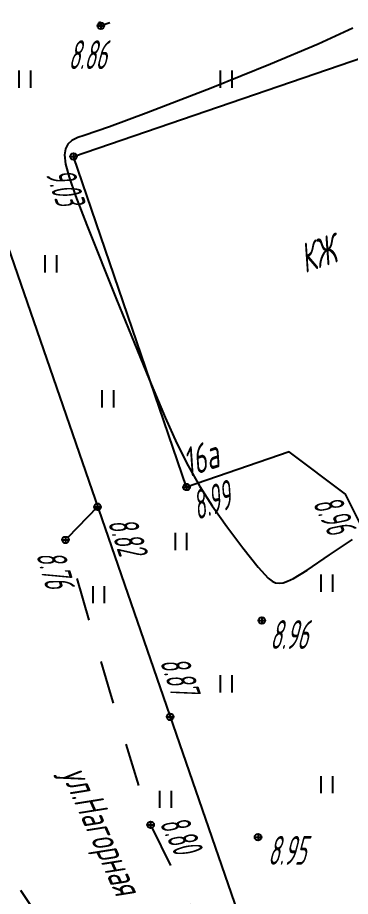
# Model space of a CAD drawing. Extents: x 1233805 to 1234355, y 654698 to 655114.
# Drawn here: x 1234153.48 to 1234165.05, y 654954.19 to 654984.71 of the extents above; entities that cross this region are included whole.
import ezdxf

# ---------------------------------------------------------------- set-up
doc = ezdxf.new("R2010")
doc.units = 0
doc.linetypes.add('ИИDash_05_15', pattern=[2, 0.5, -1.5])
doc.linetypes.add('ИИDash_15_15', pattern=[3, 1.5, -1.5])
for name, color, linetype, lineweight in [('ИИ_ГОРИЗОНТАЛИ_ОСН', 32, 'Continuous', 25), ('ИИ_ДОРОГИ_АД', 7, 'Continuous', 25), ('ИИ_ОГРАДЫ', 7, 'Continuous', 25), ('ИИ_ОТМЕТКИ', 7, 'Continuous', 25), ('ИИ_СТРОЕНИЕ', 7, 'Continuous', 25), ('ИИ_УГОДЬЯ', 7, 'Continuous', 25)]:
    doc.layers.add(name, color=color, linetype=linetype, lineweight=lineweight)
doc.styles.add('VNIPISIMPLEXCUR', font='simplex.shx', dxfattribs={"width": 0.8, "oblique": 15})
doc.styles.add('ГОСТ 2.304 КУРСИВ', font='cs_gost2304.shx', dxfattribs={"oblique": 15})
doc.linetypes.add('ИИ054741_6', pattern='A,2,-0.5,[35,3dservice.shx,S=1,R=0,X=0,Y=0],-0.5,2', length=5)

# ---------------------------------------------------------------- blocks, each defined once
blk = doc.blocks.new('ИИ05401')
at = {"color": 0, "linetype": 'Continuous', "lineweight": 25}
for points in [[(-0.4, 1.2), (-0.4, 0)], [(0.4, 1.2), (0.4, 0)]]:
    blk.add_lwpolyline(points, dxfattribs=at)
blk = doc.blocks.new('PICKET')
at = {"color": 0, "linetype": 'Continuous', "lineweight": 25}
for p, q in [((-0.23, 0), (0.23, 0)), ((0, 0.23), (0, -0.23))]:
    blk.add_line(p, q, dxfattribs=at)
blk.add_circle((0, 0), 0.23, dxfattribs=at)
at = {"color": 0, "linetype": 'Continuous', "style": 'VNIPISIMPLEXCUR', "oblique": 15, "width": 0.8}
blk.add_attdef('OTMETKA', (1.25, 0.3), '', height=2, dxfattribs=at)
at = {"color": 8, "linetype": 'Continuous', "style": 'VNIPISIMPLEXCUR', "oblique": 15, "width": 0.8, "flags": 1}
blk.add_attdef('NOMER', (1.25, -2.7), '', height=2, dxfattribs=at)

msp = doc.modelspace()

# ---------------------------------------------------------------- linework, layer by layer
at = {"layer": 'ИИ_ГОРИЗОНТАЛИ_ОСН', "elevation": 9, "flags": 128}
msp.add_lwpolyline([(1234165.129, 654984.351), (1234163.922, 654983.792), (1234162.273, 654983.092), (1234160.208, 654982.262), (1234157.947, 654981.392), (1234156.673, 654980.921), (1234155.791, 654980.618), (1234155.576, 654980.545), (1234155.364, 654980.443), (1234155.223, 654980.317), (1234155.137, 654980.154), (1234155.106, 654979.949), (1234155.141, 654979.628), (1234155.264, 654979.176), (1234155.492, 654978.523), (1234155.883, 654977.505), (1234156.913, 654974.923), (1234158.056, 654972.122), (1234158.602, 654970.823), (1234159.013, 654969.915), (1234159.403, 654969.142), (1234159.814, 654968.426), (1234160.244, 654967.755), (1234160.746, 654967.035), (1234161.301, 654966.294), (1234161.836, 654965.63), (1234162.191, 654965.245), (1234162.323, 654965.144), (1234162.445, 654965.085), (1234162.57, 654965.064), (1234162.707, 654965.08), (1234162.864, 654965.134), (1234163.062, 654965.232), (1234163.544, 654965.526), (1234164.318, 654966.048), (1234165.116, 654966.584)], dxfattribs=at)
at = {"layer": 'ИИ_ДОРОГИ_АД', "linetype": 'ИИDash_15_15', "flags": 128}
for points in [[(1234149.635, 654921.668), (1234149.754, 654921.13), (1234150.146, 654920.593), (1234150.836, 654920.465), (1234152.087, 654920.881), (1234162.484, 654929.793), (1234163.045, 654929.995), (1234164.574, 654930.213), (1234165.078, 654930.55), (1234165.161, 654931.222), (1234163.581, 654935.835), (1234162.355, 654938.848), (1234158.875, 654947.212), (1234157.496, 654949.672), (1234154.325, 654953.284), (1234152.827, 654955.53), (1234151.49, 654958.433), (1234150.956, 654960.16), (1234150.603, 654963.557), (1234151, 654969.058), (1234150.845, 654972.94), (1234149.764, 654976.479), (1234148.018, 654981.63), (1234143.529, 654990.763), (1234140.432, 654996.939), (1234138.794, 655001.505), (1234135.373, 655010.163), (1234132.771, 655016.611), (1234131.197, 655022.879), (1234130.954, 655026.242), (1234128.805, 655037.406), (1234128.25, 655044.519), (1234127.548, 655055.305), (1234126.662, 655059.355), (1234126.839, 655067.454), (1234126.984, 655069.624), (1234127.974, 655071.322), (1234129.601, 655072.489), (1234132.183, 655074.257), (1234133.846, 655076.485), (1234134.667, 655078.409), (1234137.588, 655077.858), (1234137.66, 655077.059), (1234137.66, 655075.087), (1234136.817, 655071.851), (1234134.933, 655071.962), (1234132.803, 655071.112), (1234130.675, 655069.539), (1234130.01, 655067.921), (1234129.564, 655065.209), (1234129.497, 655062.129), (1234130.429, 655055.517), (1234131.007, 655052.119), (1234131.295, 655049.748), (1234131.203, 655046.987), (1234131.045, 655041.89), (1234131.686, 655035.66), (1234132.101, 655033.679), (1234133.917, 655031.528), (1234135.844, 655030.833), (1234137.144, 655030.855), (1234138.699, 655031.051), (1234139.057, 655028.25), (1234137.018, 655027.399), (1234135.269, 655026.054), (1234134.571, 655024.637), (1234134.481, 655023.27), (1234134.502, 655020.729), (1234136.715, 655013.043), (1234141.134, 655003.131), (1234145.015, 654994.038), (1234147.997, 654987.279), (1234150.196, 654982.328), (1234151.227, 654982.278)], [(1234156.254, 654967.725), (1234155.144, 654966.569), (1234156.714, 654961.166), (1234158.101, 654956.676), (1234160.669, 654951.404), (1234162.641, 654944.833), (1234164.831, 654939.43), (1234165.923, 654936.885), (1234167.077, 654934.98), (1234168.347, 654934.317), (1234169.097, 654934.302), (1234169.717, 654934.807), (1234170.352, 654935.702), (1234170.516, 654937.81), (1234169.633, 654942.055)]]:
    msp.add_lwpolyline(points, dxfattribs=at)
at = {"layer": 'ИИ_ОГРАДЫ', "linetype": 'ИИ054741_6'}
msp.add_lwpolyline([(1234163.765, 655007.785), (1234162.759, 655010.91), (1234143.221, 655005.455), (1234165.738, 654940.271), (1234169.342, 654941.729)], dxfattribs=at)
at = {"layer": 'ИИ_СТРОЕНИЕ'}
msp.add_lwpolyline([(1234155.422, 654979.885), (1234168.448, 654984.346), (1234172.378, 654972.87), (1234168.798, 654971.644), (1234168.125, 654969.263), (1234168.376, 654967.511), (1234167.69, 654967.25), (1234166.302, 654966.723), (1234165.706, 654966.496), (1234164.871, 654968.164), (1234162.917, 654969.63), (1234159.352, 654968.409)], close=True, dxfattribs=at)
at = {"layer": 'ИИ_УГОДЬЯ', "linetype": 'ИИDash_05_15', "flags": 128}
msp.add_lwpolyline([(1234154.446, 654990.259), (1234159.959, 654992.242), (1234162.278, 654986.461), (1234156.371, 654984.424)], close=True, dxfattribs=at)

# ---------------------------------------------------------------- block references
at = {"layer": 'ИИ_ОТМЕТКИ'}
ref = msp.add_blockref('PICKET', (1234156.371, 654984.424, 8.86), dxfattribs=dict(at, xscale=0.5, yscale=0.5, zscale=0.5))
ref.add_attrib('OTMETKA', '8.86', (1234155.232, 654982.924, 8.86), dxfattribs={"layer": '0', "color": 0, "linetype": 'Continuous', "height": 1, "style": 'ГОСТ 2.304 КУРСИВ', "oblique": 15, "width": 0.65})
ref = msp.add_blockref('PICKET', (1234155.422, 654979.885, 9.025), dxfattribs=dict(at, xscale=0.5, yscale=0.5, zscale=0.5))
ref.add_attrib('OTMETKA', '9.03', (1234154.443, 654979.304, 9.025), dxfattribs={"layer": '0', "color": 0, "linetype": 'Continuous', "height": 1, "rotation": 288.9033, "style": 'ГОСТ 2.304 КУРСИВ', "oblique": 15, "width": 0.65})
ref = msp.add_blockref('PICKET', (1234159.352, 654968.409, 8.991), dxfattribs=dict(at, xscale=0.5, yscale=0.5, zscale=0.5))
ref.add_attrib('OTMETKA', '8.99', (1234159.717, 654967.253, 8.991), dxfattribs={"layer": '0', "color": 0, "linetype": 'Continuous', "height": 1, "rotation": 18.9033, "style": 'ГОСТ 2.304 КУРСИВ', "oblique": 15, "width": 0.65})
ref = msp.add_blockref('PICKET', (1234165.706, 654966.496, 8.959), dxfattribs=dict(at, xscale=0.5, yscale=0.5, zscale=0.5))
ref.add_attrib('OTMETKA', '8.96', (1234163.717, 654967.843, 8.959), dxfattribs={"layer": '0', "color": 0, "linetype": 'Continuous', "height": 1, "rotation": 296.568, "style": 'ГОСТ 2.304 КУРСИВ', "oblique": 15, "width": 0.65})
ref = msp.add_blockref('PICKET', (1234156.254, 654967.725, 8.822), dxfattribs=dict(at, xscale=0.5, yscale=0.5, zscale=0.5))
ref.add_attrib('OTMETKA', '8.82', (1234156.6, 654967.183, 8.822), dxfattribs={"layer": '0', "color": 0, "linetype": 'Continuous', "height": 1, "rotation": 289.0567, "style": 'ГОСТ 2.304 КУРСИВ', "oblique": 15, "width": 0.65})
ref = msp.add_blockref('PICKET', (1234155.144, 654966.569, 8.762), dxfattribs=dict(at, xscale=0.5, yscale=0.5, zscale=0.5))
ref.add_attrib('OTMETKA', '8.76', (1234154.111, 654966.064, 8.762), dxfattribs={"layer": '0', "color": 0, "linetype": 'Continuous', "height": 1, "rotation": 286.2029, "style": 'ГОСТ 2.304 КУРСИВ', "oblique": 15, "width": 0.65})
ref = msp.add_blockref('PICKET', (1234161.968, 654963.77, 8.962), dxfattribs=dict(at, xscale=0.5, yscale=0.5, zscale=0.5))
ref.add_attrib('OTMETKA', '8.96', (1234162.243, 654962.785, 8.962), dxfattribs={"layer": '0', "color": 0, "linetype": 'Continuous', "height": 1, "style": 'ГОСТ 2.304 КУРСИВ', "oblique": 15, "width": 0.65})
ref = msp.add_blockref('PICKET', (1234158.777, 654960.422, 8.865), dxfattribs=dict(at, xscale=0.5, yscale=0.5, zscale=0.5))
ref.add_attrib('OTMETKA', '8.87', (1234158.411, 654962.34, 8.865), dxfattribs={"layer": '0', "color": 0, "linetype": 'Continuous', "height": 1, "rotation": 289.0567, "style": 'ГОСТ 2.304 КУРСИВ', "oblique": 15, "width": 0.65})
ref = msp.add_blockref('PICKET', (1234158.101, 654956.676, 8.804), dxfattribs=dict(at, xscale=0.5, yscale=0.5, zscale=0.5))
ref.add_attrib('OTMETKA', '8.80', (1234158.393, 654956.732, 8.804), dxfattribs={"layer": '0', "color": 0, "linetype": 'Continuous', "height": 1, "rotation": 295.9671, "style": 'ГОСТ 2.304 КУРСИВ', "oblique": 15, "width": 0.65})
ref = msp.add_blockref('PICKET', (1234161.834, 654956.244, 8.945), dxfattribs=dict(at, xscale=0.5, yscale=0.5, zscale=0.5))
ref.add_attrib('OTMETKA', '8.95', (1234162.169, 654955.29, 8.945), dxfattribs={"layer": '0', "color": 0, "linetype": 'Continuous', "height": 1, "style": 'ГОСТ 2.304 КУРСИВ', "oblique": 15, "width": 0.65})
at = {"layer": 'ИИ_УГОДЬЯ', "xscale": 0.5, "yscale": 0.5, "zscale": 0.5}
for p in [(1234153.721, 654982.271), (1234160.721, 654982.271), (1234154.626, 654975.86), (1234156.606, 654971.169), (1234159.153, 654966.22), (1234164.221, 654964.771), (1234156.287, 654964.37), (1234160.721, 654961.271), (1234164.221, 654957.771), (1234158.612, 654957.262)]:
    msp.add_blockref('ИИ05401', p, dxfattribs=at)

# ---------------------------------------------------------------- texts
at = {"layer": 'ИИ_ДОРОГИ_АД', "style": 'ГОСТ 2.304 КУРСИВ', "oblique": 15, "width": 0.8}
msp.add_text('ул.Нагорная', height=1, rotation=294.0264, dxfattribs=at).set_placement((1234154.984, 654958.467))
at = {"layer": 'ИИ_СТРОЕНИЕ', "style": 'ГОСТ 2.304 КУРСИВ', "oblique": 15, "width": 0.8}
for s, p in [('КЖ', (1234163.462, 654975.832)), ('16а', (1234159.379, 654968.727))]:
    msp.add_text(s, height=1, rotation=18.9033, dxfattribs=at).set_placement(p)

doc.saveas('drawing.dxf')
